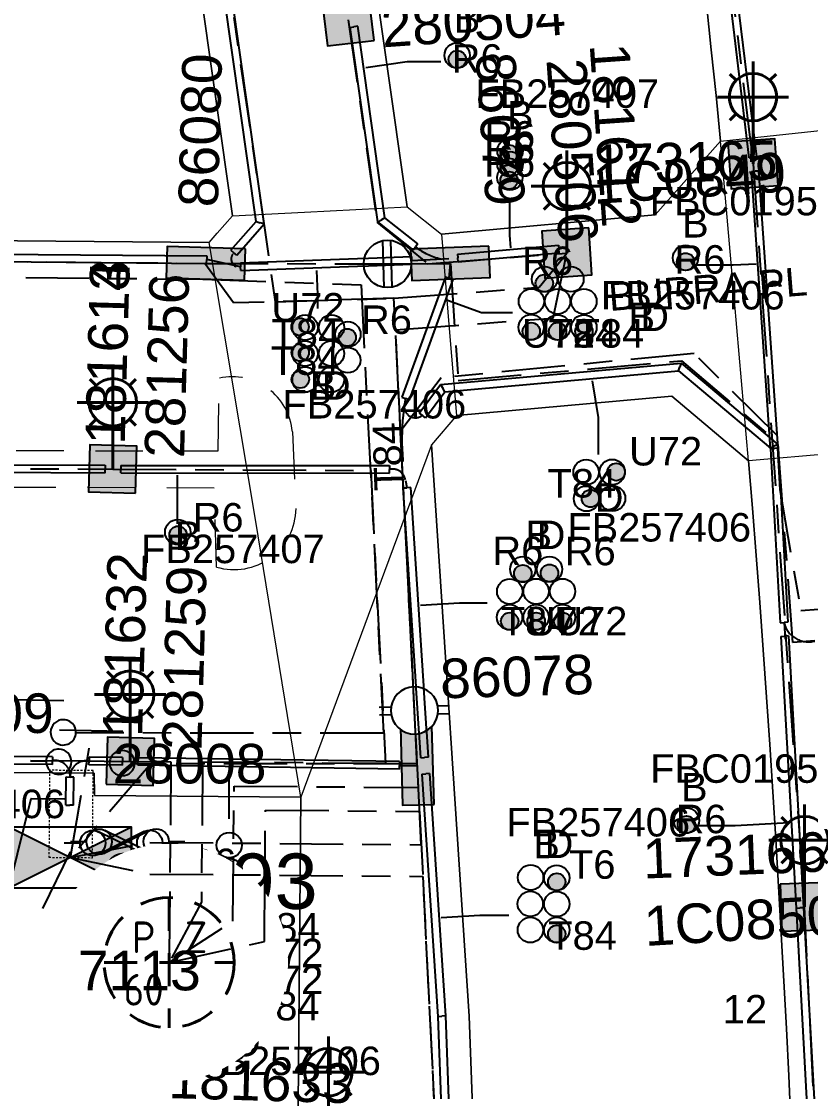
# Model space of a CAD drawing. Header units: metres. Extents: x 300268 to 302887, y 6172399 to 6173904.
# Drawn here: x 301473.7 to 301523.5, y 6173228.5 to 6173296.1 of the extents above; entities that cross this region are included whole.
import ezdxf
from ezdxf.enums import TextEntityAlignment as Align

# ---------------------------------------------------------------- set-up
doc = ezdxf.new("R2010")
doc.units = ezdxf.units.M
for name, pattern in [('Cable Exist UG', [8.2, 4, -1.2, 1.8, -1.2]), ('Dash', [5, 3, -2]), ('HIDDEN', [0.375, 0.25, -0.125]), ('HIDDEN2', [0.1875, 0.125, -0.0625])]:
    doc.linetypes.add(name, pattern=pattern)
doc.layers.get('0').update_dxf_attribs({"color": 6})
for name, color, linetype, lineweight in [('Cadastre Buildings_SP_EXT', 9, 'Continuous', 5), ('Cadastre Developer_SP_EXT', 9, 'Continuous', 5), ('Cadastre Land Parcels_SP_EXT', 9, 'Continuous', 5), ('Cadastre Other Property_SP_EXT', 9, 'HIDDEN', 5), ('Cadastre Roads_SP_EXT', 9, 'Continuous', 5)]:
    doc.layers.add(name, color=color, linetype=linetype, lineweight=lineweight)
for name, color, linetype in [('Duct_SP_EXT', 7, 'Continuous'), ('Equip_HV_EXT', 7, 'Continuous'), ('Equip_LV_EXT', 7, 'Continuous'), ('Equip_SL_EXT', 7, 'Continuous'), ('Equip_SP_SL_EXT', 7, 'Continuous'), ('Mains_HV_EXT', 7, 'Continuous'), ('Mains_LV_EXT', 7, 'Continuous'), ('Mains_SL_EXT', 7, 'Continuous'), ('Sub_SP_EXT', 7, 'Continuous'), ('SupportsUG_SP_LV_EXT', 7, 'Continuous'), ('SupportsUG_SP_LV_SL_EXT', 7, 'Continuous'), ('Trench_SP_EXT', 7, 'Continuous')]:
    doc.layers.add(name, color=color, linetype=linetype)
doc.styles.add('COLUMN_LABEL', font='arial.ttf')
doc.styles.add('iecARIAL', font='arial.ttf', dxfattribs={"height": 2})
doc.styles.add('IESYMBOL1', font='isocp.shx')
doc.styles.add('POLE_LABEL', font='arial.ttf')
doc.styles.add('SLCP_LABEL', font='arial.ttf', dxfattribs={"height": 3.5})
doc.styles.get("Standard").update_dxf_attribs({"font": 'arial.ttf'})
doc.styles.add('SWITCH_LABEL', font='arial.ttf', dxfattribs={"height": 2.5})

# ---------------------------------------------------------------- blocks, each defined once
blk = doc.blocks.new('SUB_PADMOUNT_EXT')
for points in [[(0, 0), (-3.84, 1.92), (-3.84, -1.92)], [(0, 0), (3.84, 1.92), (3.84, -1.92)]]:
    blk.add_hatch(color=256).paths.add_polyline_path(points)
for p, q in [((3.84, 1.92), (-3.84, -1.92)), ((-3.84, 1.92), (3.84, -1.92))]:
    blk.add_line(p, q)
blk.add_lwpolyline([(-3.84, -1.92), (3.84, -1.92), (3.84, 1.92), (-3.84, 1.92)], close=True)
for tag, height, flags, p in [('ASSET_NUM', 3.5, 8, (2, 2)), ('STREET_CODE', 0.2, 9, (1.5, 0)), ('OPERATING_VOLTAGE', 0.2, 9, (1.5, -0.6)), ('CONSTRUCTED_VOLTAGE', 0.2, 9, (1.5, -0.2)), ('NO_PHASES', 0.2, 9, (1.5, -0.4)), ('ORIENTATION', 0.2, 9, (1.5, -0.8)), ('OWNED_BY', 0.2, 9, (1.5, -1)), ('OPERATED_BY', 0.2, 9, (1.5, -1.2)), ('MAINTAINED_BY', 0.2, 9, (1.5, -1.4)), ('SECONDARY_VOLTAGE', 0.2, 9, (1.5, -1.6)), ('STATE', 0.2, 9, (1.5, -1.8)), ('PARENT', 0.2, 9, (1.5, -2)), ('SUBSTATION_TYPE', 0.2, 9, (1.5, -2.2)), ('USAGE', 0.2, 9, (1.5, -2.4)), ('LEGEND', 0.2, 9, (1.5, -2.6)), ('LOCATION', 0.2, 9, (1.5, -2.8)), ('STREETNAME', 0.2, 9, (1.5, -3)), ('SUBURB', 0.2, 9, (1.5, -3.2)), ('NOTES', 0.2, 9, (1.5, -3.4)), ('Z', 0.2, 1, (1.5, -3.6))]:
    blk.add_attdef(tag, text='', height=height, dxfattribs=dict(flags=flags)).set_placement(p, align=Align.MIDDLE_LEFT)
blk = doc.blocks.new('COLUMN_EXT')
blk.add_hatch(color=256).paths.add_polyline_path([(-1.485, 1.485), (-1.485, -1.485), (1.485, -1.485), (1.485, 1.485)])
blk.add_lwpolyline([(-1.485, -1.485), (1.485, -1.485), (1.485, 1.485), (-1.485, 1.485)], close=True)
for tag, height, style, flags, p in [('ASSET_NUM', 2.5, 'COLUMN_LABEL', 8, (2, 2)), ('STRUCTURE_PLANT_NUMBER', 0.2, 'POLE_LABEL', 9, (1.813, 0.031)), ('STREET_CODE', 0.2, 'COLUMN_LABEL', 9, (1.813, -0.2))]:
    blk.add_attdef(tag, text='', height=height, dxfattribs=dict(style=style, flags=flags)).set_placement(p, align=Align.MIDDLE_LEFT)
at = {"flags": 9}
for tag, p in [('OWNED_BY', (1.813, -0.6)), ('COLUMN_TYPE', (1.813, -0.4)), ('STATE', (1.813, -0.8)), ('USAGE', (1.813, -1)), ('LEGEND', (1.813, -1.2)), ('LOCATION', (1.813, -1.4)), ('STREETNAME', (1.813, -1.6)), ('SUBURB', (1.813, -1.8)), ('NOTES', (1.813, -2))]:
    blk.add_attdef(tag, text='', height=0.2, dxfattribs=at).set_placement(p, align=Align.MIDDLE_LEFT)
at = {"flags": 1}
blk.add_attdef('Z', (1.813, -2.351), '', height=0.2, dxfattribs=at)
blk = doc.blocks.new('PILLAR_EXT')
blk.add_hatch(color=256).paths.add_polyline_path([(-2.475, 0.99), (-2.475, -0.99), (2.475, -0.99), (2.475, 0.99)])
blk.add_lwpolyline([(-2.475, -0.99), (2.475, -0.99), (2.475, 0.99), (-2.475, 0.99)], close=True)
at = {"style": 'iecARIAL', "flags": 8}
blk.add_attdef('ASSET_NUM', (1.5, 3.5), '', height=2.5, dxfattribs=at)
for tag, p, flags in [('OWNED_BY', (0, -0.2), 9), ('STATE', (0, -0.4), 9), ('SUPPORT_TYPE', (0, -0.6), 9), ('USAGE', (0, -0.8), 9), ('LEGEND', (0, -1), 9), ('LOCATION', (0, -1.2), 9), ('NOTES', (0, -1.4), 9), ('STREETNAME', (0, -1.8), 9), ('SUBURB', (0, -2), 1), ('PARENT', (0, -1.6), 9)]:
    blk.add_attdef(tag, p, '', height=0.2, dxfattribs=dict(flags=flags))
blk = doc.blocks.new('DUCT_EXT')
blk.add_circle((0, 0.8), 0.8)
at = {"flags": 1}
blk.add_attdef('Z', (0, 0), '', height=0.2, dxfattribs=at)
at = {"flags": 9}
for tag, p in [('DUCT_CODE', (0, 0)), ('XSECT_TYPE', (0, -0.2)), ('STATE', (0, -0.6)), ('FB_REFERENCE', (0, -0.4)), ('NOTES', (0, -0.8))]:
    blk.add_attdef(tag, text='', height=0.2, dxfattribs=at).set_placement(p, align=Align.MIDDLE_LEFT)
blk = doc.blocks.new('SL_LANTERN_EXT')
at = {"lineweight": 40}
for p, q in [((0, 1.968), (0, 6.468)), ((-1.459, 5.676), (-1.061, 5.278)), ((1.458, 5.676), (1.06, 5.278)), ((-2.25, 4.218), (2.25, 4.218)), ((-1.459, 2.759), (-1.061, 3.157)), ((0, 0), (0, 2.721)), ((1.458, 2.759), (1.06, 3.157))]:
    blk.add_line(p, q, dxfattribs=at)
blk.add_circle((0, 4.218), 1.5, dxfattribs=at)
at = {"style": 'iecARIAL', "flags": 8}
blk.add_attdef('ASSET_NUM', (1.5, 1.5), '', height=2.5, dxfattribs=at)
for tag, p, height, flags in [('CONSTRUCTED_VOLTAGE', (0.981, -0.653), 0.2, 9), ('CONTROL_TYPE', (0.981, -0.853), 0.2, 9), ('LANTERN_PURPOSE', (0.981, -1.053), 0.2, 9), ('LANTERN_TYPE', (0.981, -1.253), 0.2, 9), ('NO_PHASES', (0.981, -1.453), 0.2, 9), ('LNUMBER', (2.181, -3.253), 2.5, 8), ('OPERATING_VOLTAGE', (0.981, -1.653), 0.2, 9), ('ORIENTATION', (0.981, -1.853), 0.2, 9), ('OWNED_BY', (0.981, -2.053), 0.2, 9), ('STATE', (0.981, -2.253), 0.2, 9), ('CEXIST', (0.981, -2.653), 0.2, 9), ('CNEW', (0.981, -2.853), 0.2, 9), ('USAGE', (0.981, -2.453), 0.2, 9), ('CNUMBER', (0.981, -3.053), 0.2, 9), ('CREMOVE', (0.981, -3.253), 0.2, 9), ('CREPLACE', (0.981, -3.453), 0.2, 9), ('LKINGHEIGHT', (0.981, -3.653), 0.2, 9), ('LBRACKET', (0.981, -3.853), 0.2, 9), ('LBRACKETVOCAB', (0.981, -4.053), 0.2, 9), ('LCATEGORY', (0.981, -4.253), 0.2, 9), ('LCHARGE1', (0.981, -4.453), 0.2, 9), ('LCHARGE1PERCENT', (0.981, -4.653), 0.2, 9), ('LCHARGE2', (0.981, -4.853), 0.2, 9), ('LCHARGE2PERCENT', (0.981, -5.053), 0.2, 9), ('LCHARGE3', (0.981, -5.253), 0.2, 9), ('LCHARGE3PERCENT', (0.981, -5.453), 0.2, 9), ('LEXIST', (0.981, -5.653), 0.2, 9), ('LLAMP', (0.981, -5.853), 0.2, 9), ('LLAMPVOCAB', (0.981, -6.053), 0.2, 9), ('LMAST', (0.981, -6.253), 0.2, 9), ('LMASTVOCAB', (0.981, -6.453), 0.2, 9), ('LNEW', (0.981, -6.653), 0.2, 9), ('LANTNUMBER', (0.981, -6.853), 0.2, 9), ('LOUTREACH', (0.981, -7.253), 0.2, 9), ('LOUTREACHVOCAB', (0.981, -7.453), 0.2, 9), ('LRATECODE', (0.981, -7.653), 0.2, 9), ('LREMOVE', (0.981, -7.853), 0.2, 9), ('LREPLACE', (0.981, -8.053), 0.2, 9), ('LTYPE', (0.981, -8.253), 0.2, 9), ('LTYPEVOCAB', (0.981, -8.453), 0.2, 9), ('LEGEND', (0.981, -8.653), 0.2, 9), ('LOCATION', (0.981, -8.853), 0.2, 9), ('STREETNAME', (0.981, -9.253), 0.2, 9), ('SUBURB', (0.981, -9.453), 0.2, 1), ('NOTES', (0.981, -9.053), 0.2, 9)]:
    blk.add_attdef(tag, p, '', height=height, dxfattribs=dict(flags=flags))
blk = doc.blocks.new('LV_UG_LINKS_CLOSED_EXT')
blk.add_wipeout([(-1.056, 1.057), (-1.18, 0.916), (-1.286, 0.761), (-1.371, 0.594), (-1.435, 0.417), (-1.476, 0.234), (-1.493, 0.047), (-1.487, -0.14), (-1.458, -0.326), (-1.406, -0.506), (-1.331, -0.678), (-1.236, -0.839), (-1.121, -0.988), (-0.988, -1.12), (-0.84, -1.235), (-0.679, -1.331), (-0.506, -1.406), (-0.326, -1.458), (-0.141, -1.487), (0.047, -1.493), (0.233, -1.476), (0.416, -1.435), (0.593, -1.371), (0.76, -1.286), (0.915, -1.181), (1.056, -1.057), (1.18, -0.916), (1.286, -0.761), (1.371, -0.594), (1.435, -0.417), (1.476, -0.234), (1.493, -0.047), (1.487, 0.14), (1.458, 0.326), (1.406, 0.506), (1.331, 0.678), (1.236, 0.839), (1.121, 0.988), (0.988, 1.12), (0.84, 1.235), (0.679, 1.331), (0.506, 1.406), (0.326, 1.458), (0.141, 1.487), (-0.047, 1.493), (-0.233, 1.476), (-0.416, 1.435), (-0.593, 1.371), (-0.76, 1.286), (-0.915, 1.181)])
for p, q in [((-0.25, -1.479), (-0.25, 1.479)), ((0.25, -1.479), (0.25, 1.479))]:
    blk.add_line(p, q)
blk.add_circle((0, 0), 1.5)
at = {"flags": 9}
for tag, p in [('ACTUAL_STATUS', (0, 0)), ('OPERATING_VOLTAGE', (0, -0.6)), ('CONSTRUCTED_VOLTAGE', (0, -0.2)), ('NO_PHASES', (0, -0.4)), ('ORIENTATION', (0, -0.8)), ('STATE', (0, -1)), ('SWITCH_TYPE', (0, -1.2)), ('USAGE', (0, -1.4)), ('NOTES', (0, -1.6))]:
    blk.add_attdef(tag, text='', height=0.2, dxfattribs=at).set_placement(p, align=Align.MIDDLE_LEFT)
at = {"flags": 1}
blk.add_attdef('Z', (0, 0), '', height=0.2, dxfattribs=at)
blk = doc.blocks.new('LV_UG_LINKS_OPEN_EXT')
for p, q in [((-0.249, 1.473), (-0.249, 2.22)), ((0.249, 1.473), (0.249, 2.22)), ((-0.249, -1.473), (-0.249, -2.22)), ((0.249, -1.473), (0.249, -2.22))]:
    blk.add_line(p, q)
at = {"flags": 9}
for tag, p in [('ACTUAL_STATUS', (0, 0)), ('OPERATING_VOLTAGE', (0, -0.6)), ('CONSTRUCTED_VOLTAGE', (0, -0.2)), ('NO_PHASES', (0, -0.4)), ('ORIENTATION', (0, -0.8)), ('STATE', (0, -1)), ('SWITCH_TYPE', (0, -1.2)), ('USAGE', (0, -1.4)), ('NOTES', (0, -1.6))]:
    blk.add_attdef(tag, text='', height=0.2, dxfattribs=at).set_placement(p, align=Align.MIDDLE_LEFT)
at = {"flags": 1}
blk.add_attdef('Z', (0, 0), '', height=0.2, dxfattribs=at)
blk.add_wipeout([(-0.249, 1.473), (-0.432, 1.43), (-0.608, 1.365), (-0.774, 1.278), (-0.928, 1.171), (-1.067, 1.045), (-1.19, 0.903), (-1.294, 0.747), (-1.377, 0.579), (-1.439, 0.402), (-1.478, 0.218), (-1.494, 0.031), (-1.486, -0.156), (-1.455, -0.341), (-1.4, -0.521), (-1.324, -0.692), (-1.227, -0.853), (-1.11, -1), (-0.976, -1.131), (-0.827, -1.244), (-0.664, -1.338), (-0.491, -1.411), (-0.311, -1.461), (-0.125, -1.489), (0.062, -1.493), (0.249, -1.473), (0.432, -1.43), (0.608, -1.365), (0.774, -1.278), (0.928, -1.171), (1.067, -1.045), (1.19, -0.903), (1.294, -0.747), (1.377, -0.579), (1.439, -0.402), (1.478, -0.218), (1.494, -0.031), (1.486, 0.156), (1.455, 0.341), (1.4, 0.521), (1.324, 0.692), (1.227, 0.853), (1.11, 1), (0.976, 1.131), (0.827, 1.244), (0.664, 1.338), (0.491, 1.411), (0.311, 1.461), (0.125, 1.489), (-0.062, 1.493)])
blk.add_lwpolyline([(0, -1.494, 1), (0, 1.494, 1)], format="xyb", close=True)
blk = doc.blocks.new('LV_UG_DFUSE_CLOSED_EXT')
for points in [[(5.04, 0.726), (2.156, -0.717)], [(5.049, -0.707), (2.156, 0.717)], [(1, 0), (0, 0)], [(6.2, 0.013), (7.2, 0.013)]]:
    blk.add_lwpolyline(points)
for centre in [(1.8, 0), (5.4, 0.011)]:
    blk.add_circle(centre, 0.8)
at = {"flags": 9}
for tag, p in [('ACTUAL_STATUS', (0, 0)), ('OPERATING_VOLTAGE', (0, -0.6)), ('CONSTRUCTED_VOLTAGE', (0, -0.2)), ('NO_PHASES', (0, -0.4)), ('ORIENTATION', (0, -0.8)), ('STATE', (0, -1)), ('SWITCH_TYPE', (0, -1.2)), ('USAGE', (0, -1.4)), ('NOTES', (0, -1.6))]:
    blk.add_attdef(tag, text='', height=0.2, dxfattribs=at).set_placement(p, align=Align.MIDDLE_LEFT)
at = {"flags": 1}
blk.add_attdef('Z', (0, 0), '', height=0.2, dxfattribs=at)
blk = doc.blocks.new('SWG_HOLEC_SU_EXT')
blk.add_line((1.8, -2), (5.8, -2))
for points in [[(1.8, -0.8, 1), (1.8, 0.8, 1)], [(5.8, -0.8, 1), (5.8, 0.8, 1)]]:
    blk.add_lwpolyline(points, format="xyb", close=True)
for points in [[(1, 0), (0, 0)], [(6.6, 0), (7.6, 0)]]:
    blk.add_lwpolyline(points)
at = {"style": 'SWITCH_LABEL', "flags": 8}
blk.add_attdef('ASSET_NUM', text='', height=2.5, rotation=179.95437, dxfattribs=at).set_placement((-2.4, 0), align=Align.MIDDLE_LEFT)
at = {"flags": 1}
blk.add_attdef('Z', (0, 0), '', height=0.2, dxfattribs=at)
at = {"flags": 9}
for tag, p in [('ACTUAL_STATUS', (0, -0.4)), ('CONSTRUCTED_VOLTAGE', (0, -0.6)), ('OPERATING_VOLTAGE', (0, -1)), ('ORIENTATION', (0, -1.2)), ('OWNED_BY', (0, -1.4)), ('NO_PHASES', (0, -0.8)), ('STATE', (0, -1.8)), ('SWITCH_TYPE', (0, -2)), ('PARENT', (0, -1.6)), ('STREETNAME', (0, -2.6)), ('SUBURB', (0, -2.8)), ('USAGE', (0, -2.2)), ('LOCATION', (0, -2.4)), ('NOTES', (0, -3))]:
    blk.add_attdef(tag, text='', height=0.2, dxfattribs=at).set_placement(p, align=Align.MIDDLE_LEFT)
at = {"style": 'SWITCH_LABEL', "flags": 9}
blk.add_attdef('STREET_CODE', text='', height=0.2, dxfattribs=at).set_placement((0, -0.2), align=Align.MIDDLE_LEFT)
blk = doc.blocks.new('CABLE_LARGE_EXT')
h = blk.add_hatch(color=256)
edge = h.paths.add_edge_path()
edge.add_arc((0, 0.55), 0.55, 0, 360)
blk.add_circle((0, 0.55), 0.55)
at = {"flags": 1}
blk.add_attdef('Z', (0, 0), '', height=0.2, dxfattribs=at)
at = {"flags": 9}
for tag, p in [('COND_CODE', (0, 0)), ('XSECT_SIZE', (0, -0.6)), ('STATE', (0, -0.4)), ('FB_REFERENCE', (0, -0.2)), ('NOTES', (0, -0.8))]:
    blk.add_attdef(tag, text='', height=0.2, dxfattribs=at).set_placement(p, align=Align.MIDDLE_LEFT)
blk = doc.blocks.new('SLCP_ZELL_EXT')
blk.add_wipeout([(-0.236, 7.5), (-0.706, 7.47), (-1.174, 7.411), (-1.637, 7.323), (-2.093, 7.206), (-2.542, 7.06), (-2.98, 6.887), (-3.407, 6.686), (-3.82, 6.459), (-4.218, 6.206), (-4.599, 5.929), (-4.962, 5.629), (-5.306, 5.306), (-5.629, 4.962), (-5.929, 4.599), (-6.206, 4.218), (-6.459, 3.82), (-6.686, 3.407), (-6.887, 2.98), (-7.06, 2.542), (-7.206, 2.093), (-7.323, 1.637), (-7.411, 1.174), (-7.47, 0.706), (-7.5, 0.236), (-7.5, -0.236), (-7.47, -0.706), (-7.411, -1.174), (-7.323, -1.637), (-7.206, -2.093), (-7.06, -2.542), (-6.887, -2.98), (-6.686, -3.407), (-6.459, -3.82), (-6.206, -4.218), (-5.929, -4.599), (-5.629, -4.962), (-5.306, -5.306), (-4.962, -5.629), (-4.599, -5.929), (-4.218, -6.206), (-3.82, -6.459), (-3.407, -6.686), (-2.98, -6.887), (-2.542, -7.06), (-2.093, -7.206), (-1.637, -7.323), (-1.174, -7.411), (-0.706, -7.47), (-0.236, -7.5), (0.236, -7.5), (0.706, -7.47), (1.174, -7.411), (1.637, -7.323), (2.093, -7.206), (2.542, -7.06), (2.98, -6.887), (3.407, -6.686), (3.82, -6.459), (4.218, -6.206), (4.599, -5.929), (4.962, -5.629), (5.306, -5.306), (5.629, -4.962), (5.929, -4.599), (6.206, -4.218), (6.459, -3.82), (6.686, -3.407), (6.887, -2.98), (7.06, -2.542), (7.206, -2.093), (7.323, -1.637), (7.411, -1.174), (7.47, -0.706), (7.5, -0.236), (7.5, 0.236), (7.47, 0.706), (7.411, 1.174), (7.323, 1.637), (7.206, 2.093), (7.06, 2.542), (6.887, 2.98), (6.686, 3.407), (6.459, 3.82), (6.206, 4.218), (5.929, 4.599), (5.629, 4.962), (5.306, 5.306), (4.962, 5.629), (4.599, 5.929), (4.218, 6.206), (3.82, 6.459), (3.407, 6.686), (2.98, 6.887), (2.542, 7.06), (2.093, 7.206), (1.637, 7.323), (1.174, 7.411), (0.706, 7.47), (0.236, 7.5)])
at = {"linetype": 'Dash', "lineweight": 40, "ltscale": 0.7}
for p, q in [((0, 4.109), (0, -4.109)), ((-4.109, 0), (4.109, 0))]:
    blk.add_line(p, q, dxfattribs=at)
blk.add_circle((0, 0), 4.109, dxfattribs=at)
at = {"lineweight": 40, "style": 'IESYMBOL1'}
for s, p in [('P', (-1.604, 0)), ('Z', (1.702, 0)), ('60', (-1.612, -3.312))]:
    blk.add_text(s, height=2, dxfattribs=at).set_placement(p, align=Align.BOTTOM_CENTER)
at = {"style": 'SLCP_LABEL'}
for tag, height, flags, p in [('ASSET_NUM', 2.5, 8, (2, 2)), ('STREET_CODE', 0.2, 9, (0, -0.2))]:
    blk.add_attdef(tag, text='', height=height, dxfattribs=dict(at, flags=flags)).set_placement(p, align=Align.MIDDLE_LEFT)
at = {"flags": 1}
blk.add_attdef('Z', (0, 0), '', height=0.2, dxfattribs=at)
at = {"flags": 9}
for tag, p in [('CONSTRUCTED_VOLTAGE', (0, -0.4)), ('CONTROL_TYPE', (0, -0.6)), ('OPERATING_VOLTAGE', (0, -1)), ('ORIENTATION', (0, -1.2)), ('OWNED_BY', (0, -1.4)), ('NO_PHASES', (0, -0.8)), ('STATE', (0, -2)), ('USAGE', (0, -1.6)), ('LOCATION', (0, -1.8)), ('NOTES', (0, -2.2))]:
    blk.add_attdef(tag, text='', height=0.2, dxfattribs=at).set_placement(p, align=Align.MIDDLE_LEFT)

msp = doc.modelspace()

# ---------------------------------------------------------------- linework, layer by layer
at = {"layer": 'Cadastre Buildings_SP_EXT', "linetype": 'Continuous'}
msp.add_lwpolyline([(301489.899, 6173341.415), (301498.021, 6173284.366), (301500.174, 6173282.647), (301513.68, 6173283.852), (301513.68, 6173283.852), (301517.809, 6173288.509), (301517.519, 6173291.402), (301517.221, 6173294.294), (301516.916, 6173297.185)], dxfattribs=at)
at = {"layer": 'Cadastre Developer_SP_EXT', "linetype": 'Dash'}
for points in [[(301408.345, 6173273.876), (301408.328, 6173269.134), (301486.079, 6173268.941), (301486.159, 6173273.545)], [(301490.766, 6173270.149), (301491.001, 6173265.307)], [(301485.972, 6173261.609), (301485.836, 6173266.601), (301408.289, 6173266.858), (301408.12, 6173261.826)]]:
    msp.add_lwpolyline(points, dxfattribs=at)
for points in [[(301486.159, 6173273.545, -0.452297), (301490.766, 6173270.149)], [(301491.001, 6173265.307, -0.497345), (301485.972, 6173261.609)]]:
    msp.add_lwpolyline(points, format="xyb", dxfattribs=at)
at = {"layer": 'Cadastre Land Parcels_SP_EXT', "linetype": 'Continuous'}
for points in [[(301486.025, 6173282.701), (301486.989, 6173283.797), (301481.661, 6173321.229), (301475.675, 6173325.738), (301408.356, 6173316.16), (301406.64, 6173314.2), (301406.385, 6173284.507), (301407.496, 6173283.377), (301408.075, 6173282.787), (301485.512, 6173282.117), (301486.025, 6173282.701)], [(301409.947, 6173247.785), (301409.587, 6173206.848), (301409.486, 6173195.285), (301415.48, 6173195.225), (301415.505, 6173197.184), (301428.005, 6173197.065), (301427.989, 6173195.115), (301433.333, 6173195.075), (301433.349, 6173196.424), (301433.894, 6173196.42), (301443.839, 6173196.335), (301443.879, 6173196.335), (301490.864, 6173195.924), (301490.864, 6173196.006), (301491.309, 6173247.074), (301478.264, 6173247.184), (301478.247, 6173248.584), (301473.053, 6173248.634), (301473.036, 6173247.234), (301409.947, 6173247.785)]]:
    msp.add_lwpolyline(points, close=True, dxfattribs=at)
msp.add_lwpolyline([(301522.249, 6173226.461), (301522.107, 6173229.454), (301521.959, 6173232.446), (301521.802, 6173235.439), (301521.638, 6173238.431), (301521.467, 6173241.422), (301521.287, 6173244.412), (301521.1, 6173247.402), (301520.906, 6173250.392), (301520.703, 6173253.382), (301520.494, 6173256.371), (301520.276, 6173259.359), (301520.05, 6173262.346), (301519.817, 6173265.333), (301519.576, 6173268.32), (301514.719, 6173272.399), (301501.138, 6173271.19), (301499.555, 6173269.339), (301501.93, 6173233.228), (301503.207, 6173198.274)], dxfattribs=at)
at = {"layer": 'Cadastre Other Property_SP_EXT', "linetype": 'HIDDEN2'}
msp.add_lwpolyline([(301475.394, 6173243.27), (301478.144, 6173243.246), (301478.192, 6173248.746), (301475.442, 6173248.77), (301475.394, 6173243.27)], close=True, dxfattribs=at)
at = {"layer": 'Cadastre Roads_SP_EXT', "linetype": 'Continuous'}
for points in [[(301489.899, 6173341.415), (301404.409, 6173329.299), (301406.415, 6173322.622), (301408.356, 6173316.16), (301475.675, 6173325.738), (301481.661, 6173321.229), (301486.989, 6173283.797), (301491.529, 6173284.031), (301498.021, 6173284.366), (301489.899, 6173341.415)], [(301518.692, 6173278.425), (301517.809, 6173288.509), (301513.68, 6173283.852), (301500.174, 6173282.647), (301500.655, 6173276.925), (301501.138, 6173271.19), (301514.719, 6173272.399), (301519.576, 6173268.32), (301518.692, 6173278.425)], [(301488.443, 6173264.62), (301485.512, 6173282.117), (301408.075, 6173282.787), (301409.012, 6173265.29), (301409.947, 6173247.785), (301473.036, 6173247.235), (301473.053, 6173248.634), (301478.247, 6173248.584), (301478.264, 6173247.184), (301491.309, 6173247.074), (301488.443, 6173264.62)], [(301504.89, 6173196.645), (301504.806, 6173196.726), (301503.207, 6173198.274), (301501.93, 6173233.228), (301499.555, 6173269.339), (301499.526, 6173269.261), (301495.559, 6173258.549), (301491.309, 6173247.074), (301490.864, 6173196.006), (301490.864, 6173195.924), (301443.879, 6173196.335), (301443.83, 6173191.297), (301443.83, 6173191.216), (301523.338, 6173190.525), (301523.29, 6173193.521), (301523.235, 6173196.517), (301504.89, 6173196.645)]]:
    msp.add_lwpolyline(points, close=True, dxfattribs=at)
for points in [[(301516.916, 6173297.185), (301517.221, 6173294.294), (301517.519, 6173291.402), (301517.809, 6173288.509), (301544.54, 6173291.372), (301544.54, 6173291.372), (301544.242, 6173294.36), (301543.936, 6173297.347)], [(301546.399, 6173270.64), (301519.576, 6173268.32), (301519.817, 6173265.333), (301520.05, 6173262.346), (301520.276, 6173259.359), (301520.494, 6173256.371), (301520.703, 6173253.382), (301520.906, 6173250.392), (301521.1, 6173247.402), (301521.287, 6173244.412), (301521.467, 6173241.422), (301521.638, 6173238.431), (301521.802, 6173235.439), (301521.959, 6173232.446), (301522.107, 6173229.454), (301522.249, 6173226.461)]]:
    msp.add_lwpolyline(points, dxfattribs=at)
at = {"layer": 'Duct_SP_EXT'}
for p, q in [((301519.621, 6173287.467), (301514.165, 6173332.4)), ((301520.097, 6173287.525), (301514.641, 6173332.457)), ((301488.483, 6173283.436), (301483.687, 6173317.172)), ((301488.989, 6173283.285), (301484.163, 6173317.24)), ((301494.417, 6173295.707), (301494.654, 6173295.741)), ((301496.163, 6173283.422), (301494.417, 6173295.707)), ((301494.892, 6173295.775), (301494.654, 6173295.741)), ((301496.611, 6173283.679), (301494.892, 6173295.775)), ((301519.621, 6173287.467), (301519.859, 6173287.496)), ((301520.097, 6173287.525), (301519.859, 6173287.496)), ((301519.751, 6173286.598), (301519.99, 6173286.615)), ((301520.963, 6173269.082), (301519.751, 6173286.598)), ((301520.23, 6173286.631), (301519.99, 6173286.615)), ((301521.442, 6173269.115), (301520.23, 6173286.631)), ((301496.163, 6173283.422), (301496.387, 6173283.55)), ((301496.611, 6173283.679), (301496.387, 6173283.55)), ((301486.891, 6173281.619), (301488.483, 6173283.436)), ((301487.252, 6173281.303), (301488.989, 6173283.285)), ((301488.483, 6173283.436), (301488.736, 6173283.361)), ((301488.989, 6173283.285), (301488.736, 6173283.361)), ((301408.268, 6173281.921), (301485.36, 6173281.274)), ((301486.891, 6173281.619), (301487.072, 6173281.461)), ((301487.252, 6173281.303), (301487.072, 6173281.461)), ((301501.197, 6173281.378), (301507.579, 6173281.945)), ((301501.24, 6173280.9), (301507.622, 6173281.467)), ((301507.579, 6173281.945), (301507.6, 6173281.706)), ((301507.622, 6173281.467), (301507.6, 6173281.706)), ((301408.264, 6173281.441), (301485.356, 6173280.794)), ((301485.356, 6173280.794), (301485.358, 6173281.034)), ((301485.36, 6173281.274), (301485.358, 6173281.034)), ((301487.486, 6173280.821), (301487.495, 6173280.581)), ((301501.197, 6173281.378), (301501.218, 6173281.139)), ((301501.24, 6173280.9), (301501.218, 6173281.139)), ((301487.504, 6173280.341), (301487.495, 6173280.581)), ((301500.445, 6173279.941), (301500.67, 6173279.859)), ((301500.896, 6173279.777), (301500.67, 6173279.859)), ((301500.13, 6173273.145), (301515.313, 6173274.497)), ((301515.157, 6173274.001), (301515.235, 6173274.249)), ((301515.313, 6173274.497), (301515.235, 6173274.249)), ((301515.313, 6173274.497), (301521.429, 6173269.353)), ((301500.387, 6173272.686), (301515.157, 6173274.001)), ((301515.157, 6173274.001), (301520.961, 6173269.119)), ((301498.783, 6173271.326), (301500.13, 6173273.145)), ((301499.169, 6173271.041), (301500.387, 6173272.686)), ((301500.13, 6173273.145), (301500.259, 6173272.916)), ((301500.387, 6173272.686), (301500.259, 6173272.916)), ((301497.685, 6173272.338), (301497.911, 6173272.256)), ((301498.136, 6173272.174), (301497.911, 6173272.256)), ((301498.783, 6173271.326), (301498.976, 6173271.183)), ((301499.169, 6173271.041), (301498.976, 6173271.183)), ((301521.429, 6173269.353), (301521.195, 6173269.236)), ((301521.429, 6173269.353), (301521.442, 6173269.112)), ((301520.961, 6173269.119), (301521.195, 6173269.236)), ((301520.961, 6173269.119), (301520.963, 6173269.085)), ((301520.963, 6173269.085), (301521.202, 6173269.098)), ((301520.963, 6173269.085), (301521.202, 6173269.098)), ((301520.963, 6173269.082), (301521.202, 6173269.098)), ((301520.963, 6173269.085), (301521.572, 6173258.093)), ((301521.442, 6173269.115), (301521.202, 6173269.098)), ((301521.442, 6173269.112), (301521.202, 6173269.098)), ((301521.442, 6173269.112), (301521.202, 6173269.098)), ((301521.442, 6173269.112), (301522.051, 6173258.12)), ((301444.902, 6173268.225), (301478.953, 6173268.037)), ((301478.953, 6173268.037), (301478.952, 6173267.797)), ((301479.947, 6173268.034), (301479.946, 6173267.794)), ((301479.947, 6173268.034), (301496.897, 6173268.018)), ((301496.897, 6173268.018), (301496.897, 6173267.778)), ((301444.899, 6173267.745), (301478.951, 6173267.557)), ((301478.951, 6173267.557), (301478.952, 6173267.797)), ((301479.946, 6173267.554), (301479.946, 6173267.794)), ((301479.946, 6173267.554), (301496.897, 6173267.538)), ((301496.897, 6173267.538), (301496.897, 6173267.778)), ((301497.759, 6173266.605), (301497.999, 6173266.62)), ((301498.238, 6173266.636), (301497.999, 6173266.62)), ((301521.572, 6173258.093), (301521.812, 6173258.107)), ((301522.051, 6173258.12), (301521.812, 6173258.107)), ((301521.62, 6173257.23), (301521.859, 6173257.244)), ((301521.62, 6173257.23), (301522.572, 6173240.059)), ((301522.099, 6173257.257), (301521.859, 6173257.244)), ((301522.099, 6173257.257), (301523.051, 6173240.085)), ((301475.622, 6173249.614), (301444.944, 6173249.88)), ((301475.618, 6173249.134), (301444.94, 6173249.4)), ((301475.618, 6173249.134), (301475.62, 6173249.374)), ((301475.622, 6173249.614), (301475.62, 6173249.374)), ((301477.925, 6173249.114), (301477.927, 6173249.354)), ((301480.033, 6173249.095), (301477.925, 6173249.114)), ((301477.929, 6173249.594), (301477.927, 6173249.354)), ((301480.037, 6173249.575), (301477.929, 6173249.594)), ((301480.033, 6173249.095), (301480.035, 6173249.335)), ((301480.037, 6173249.575), (301480.035, 6173249.335)), ((301481.013, 6173249.084), (301481.017, 6173249.324)), ((301497.527, 6173248.833), (301481.013, 6173249.084)), ((301481.021, 6173249.564), (301481.017, 6173249.324)), ((301497.535, 6173249.313), (301481.021, 6173249.564)), ((301497.527, 6173248.833), (301497.531, 6173249.073)), ((301497.535, 6173249.313), (301497.531, 6173249.073)), ((301498.881, 6173249.559), (301499.12, 6173249.575)), ((301499.36, 6173249.591), (301499.12, 6173249.575)), ((301476.468, 6173246.56), (301476.49, 6173248.344)), ((301476.49, 6173248.344), (301476.73, 6173248.341)), ((301476.97, 6173248.338), (301476.73, 6173248.341)), ((301476.948, 6173246.554), (301476.97, 6173248.338)), ((301498.948, 6173248.532), (301499.188, 6173248.548)), ((301498.948, 6173248.532), (301499.955, 6173233.222)), ((301499.427, 6173248.563), (301499.188, 6173248.548)), ((301499.427, 6173248.563), (301500.435, 6173233.246)), ((301476.468, 6173246.56), (301476.708, 6173246.557)), ((301476.948, 6173246.554), (301476.708, 6173246.557)), ((301522.572, 6173240.059), (301522.811, 6173240.072)), ((301522.572, 6173240.059), (301522.811, 6173240.072)), ((301522.572, 6173240.059), (301524.378, 6173207.469)), ((301523.051, 6173240.085), (301522.811, 6173240.072)), ((301523.051, 6173240.085), (301522.811, 6173240.072)), ((301523.051, 6173240.085), (301524.858, 6173207.489)), ((301499.955, 6173233.222), (301500.195, 6173233.234)), ((301499.955, 6173233.222), (301500.205, 6173226.403)), ((301500.435, 6173233.246), (301500.195, 6173233.234)), ((301500.435, 6173233.246), (301500.684, 6173226.421))]:
    msp.add_line(p, q, dxfattribs=at)
for points in [[(301500.145, 6173293.528), (301498.01, 6173293.528), (301495.411, 6173293.158)], [(301504.472, 6173284.823), (301504.472, 6173282.581), (301504.544, 6173281.767)], [(301492.369, 6173277.944), (301492.369, 6173278.822), (301492.313, 6173280.342)], [(301516.28, 6173280.704), (301518.596, 6173280.704), (301520.063, 6173280.769)], [(301504.669, 6173277.672), (301502.718, 6173277.672), (301500.571, 6173278.451)], [(301510.103, 6173268.713), (301510.103, 6173271.05), (301509.722, 6173273.374)], [(301483.51, 6173264.334), (301483.51, 6173266.053), (301483.511, 6173267.413)], [(301503.076, 6173259.333), (301501.321, 6173259.333), (301498.849, 6173259.171)], [(301486.785, 6173245.701), (301486.785, 6173247.654), (301486.804, 6173248.883)], [(301470.949, 6173241.775), (301472.989, 6173241.775), (301474.282, 6173246.986), (301476.382, 6173246.965)], [(301516.181, 6173245.276), (301518.723, 6173245.276), (301522.134, 6173245.462)], [(301504.443, 6173239.604), (301502.6, 6173239.604), (301500.153, 6173239.443)]]:
    msp.add_lwpolyline(points, dxfattribs=at)
at = {"layer": 'Mains_LV_EXT', "linetype": 'Cable Exist UG'}
for points in [[(301412.671, 6173281.428), (301485.309, 6173280.796)], [(301500.745, 6173280.796), (301501.235, 6173273.398), (301515.346, 6173274.646), (301521.387, 6173269.494), (301521.544, 6173266.5), (301522.872, 6173258.87), (301543.825, 6173260.382), (301544.917, 6173267.667), (301544.13, 6173276.139), (301552.464, 6173276.855)]]:
    msp.add_lwpolyline(points, dxfattribs=at)
at = {"layer": 'Mains_SL_EXT', "linetype": 'Cable Exist UG'}
for points in [[(301514.325, 6173332.916), (301519.854, 6173287.083)], [(301519.854, 6173287.083), (301523.108, 6173240.135)], [(301444.425, 6173267.988), (301479.43, 6173267.794)], [(301444.445, 6173249.644), (301480.528, 6173249.331)], [(301525.195, 6173196.048), (301523.108, 6173240.135)]]:
    msp.add_lwpolyline(points, dxfattribs=at)
at = {"layer": 'Trench_SP_EXT', "linetype": 'Cable Exist UG'}
for points in [[(301498.536, 6173281.847, 0.113514), (301500.141, 6173281.081)], [(301487.227, 6173280.585, -0.479438), (301487.006, 6173281.386)], [(301497.999, 6173266.62, -0.095697), (301497.911, 6173272.256)], [(301497.859, 6173271.945, 0.71917), (301498.953, 6173271.181)], [(301496.897, 6173267.778, -0.431785), (301497.904, 6173267.116)], [(301523.752, 6173256.936, -0.426979), (301521.812, 6173258.107)], [(301476.73, 6173248.341, 0.494445), (301475.62, 6173249.374)], [(301476.73, 6173248.341, -0.46311), (301477.927, 6173249.354)]]:
    msp.add_lwpolyline(points, format="xyb", dxfattribs=at)
for points in [[(301487.495, 6173280.581), (301485.358, 6173281.034)], [(301498.291, 6173280.982), (301500.644, 6173281.108)], [(301500.67, 6173279.859), (301500.745, 6173280.796)], [(301521.812, 6173258.107), (301521.878, 6173257.055)], [(301477.927, 6173249.354), (301475.62, 6173249.374)], [(301497.531, 6173249.073), (301498.652, 6173249.056)], [(301476.731, 6173243.625), (301474.967, 6173239.994)]]:
    msp.add_lwpolyline(points, dxfattribs=at)

# ---------------------------------------------------------------- block references
at = {"layer": 'Duct_SP_EXT'}
for name, p in [('DUCT_EXT', (301501.172, 6173293.138)), ('CABLE_LARGE_EXT', (301501.178, 6173293.136)), ('DUCT_EXT', (301504.51, 6173287.107)), ('CABLE_LARGE_EXT', (301504.45, 6173287.181)), ('DUCT_EXT', (301504.51, 6173286.262)), ('DUCT_EXT', (301504.502, 6173285.415)), ('CABLE_LARGE_EXT', (301504.45, 6173286.336)), ('CABLE_LARGE_EXT', (301504.45, 6173285.49)), ('DUCT_EXT', (301515.595, 6173280.345)), ('CABLE_LARGE_EXT', (301515.595, 6173280.345)), ('DUCT_EXT', (301506.694, 6173278.995)), ('DUCT_EXT', (301508.357, 6173278.995)), ('CABLE_LARGE_EXT', (301506.679, 6173278.992)), ('DUCT_EXT', (301505.86, 6173277.596)), ('DUCT_EXT', (301507.515, 6173277.592)), ('DUCT_EXT', (301509.179, 6173277.592)), ('DUCT_EXT', (301491.566, 6173275.941)), ('DUCT_EXT', (301493.236, 6173275.945)), ('DUCT_EXT', (301505.851, 6173275.958)), ('DUCT_EXT', (301507.515, 6173275.948)), ('DUCT_EXT', (301509.179, 6173275.948)), ('CABLE_LARGE_EXT', (301491.255, 6173276.237)), ('DUCT_EXT', (301494.279, 6173275.512)), ('CABLE_LARGE_EXT', (301505.852, 6173275.953)), ('CABLE_LARGE_EXT', (301507.514, 6173275.953)), ('CABLE_LARGE_EXT', (301509.176, 6173275.953)), ('CABLE_LARGE_EXT', (301494.235, 6173275.566)), ('CABLE_LARGE_EXT', (301491.264, 6173274.61)), ('DUCT_EXT', (301491.566, 6173274.295)), ('DUCT_EXT', (301493.234, 6173274.295)), ('DUCT_EXT', (301494.268, 6173273.881)), ('DUCT_EXT', (301491.566, 6173272.649)), ('DUCT_EXT', (301493.234, 6173272.649)), ('CABLE_LARGE_EXT', (301491.269, 6173272.913)), ('DUCT_EXT', (301483.53, 6173263.014)), ('CABLE_LARGE_EXT', (301483.55, 6173263.094)), ('DUCT_EXT', (301505.318, 6173260.666)), ('DUCT_EXT', (301507.004, 6173260.666)), ('CABLE_LARGE_EXT', (301505.319, 6173260.649)), ('CABLE_LARGE_EXT', (301507.005, 6173260.675)), ('DUCT_EXT', (301504.491, 6173259.265)), ('DUCT_EXT', (301506.156, 6173259.273)), ('DUCT_EXT', (301507.826, 6173259.273)), ('DUCT_EXT', (301504.487, 6173257.634)), ('DUCT_EXT', (301506.156, 6173257.634)), ('DUCT_EXT', (301507.826, 6173257.634)), ('CABLE_LARGE_EXT', (301504.49, 6173257.637)), ('CABLE_LARGE_EXT', (301506.16, 6173257.637)), ('CABLE_LARGE_EXT', (301507.83, 6173257.637)), ('DUCT_EXT', (301515.651, 6173244.79)), ('CABLE_LARGE_EXT', (301515.651, 6173244.79)), ('DUCT_EXT', (301486.78, 6173243.236)), ('DUCT_EXT', (301486.785, 6173241.6)), ('DUCT_EXT', (301485.76, 6173241.167)), ('CABLE_LARGE_EXT', (301485.819, 6173241.24)), ('DUCT_EXT', (301505.814, 6173241.195)), ('DUCT_EXT', (301507.458, 6173241.172)), ('CABLE_LARGE_EXT', (301507.462, 6173241.167)), ('DUCT_EXT', (301486.785, 6173239.962)), ('DUCT_EXT', (301505.792, 6173239.526)), ('DUCT_EXT', (301507.46, 6173239.52)), ('DUCT_EXT', (301486.785, 6173238.324)), ('DUCT_EXT', (301485.76, 6173237.893)), ('CABLE_LARGE_EXT', (301485.819, 6173237.964)), ('DUCT_EXT', (301505.796, 6173237.88)), ('DUCT_EXT', (301507.46, 6173237.88)), ('CABLE_LARGE_EXT', (301507.462, 6173237.875)), ('DUCT_EXT', (301486.785, 6173236.686)), ('CABLE_LARGE_EXT', (301487.079, 6173236.979)), ('DUCT_EXT', (301485.76, 6173234.619)), ('DUCT_EXT', (301486.785, 6173235.048)), ('CABLE_LARGE_EXT', (301487.098, 6173235.375)), ('CABLE_LARGE_EXT', (301485.819, 6173234.688)), ('DUCT_EXT', (301486.785, 6173233.41)), ('CABLE_LARGE_EXT', (301487.087, 6173233.695)), ('DUCT_EXT', (301486.785, 6173231.773)), ('CABLE_LARGE_EXT', (301487.098, 6173232.089))]:
    msp.add_blockref(name, p, dxfattribs=at)
at = {"layer": 'Duct_SP_EXT', "rotation": 90.92404535384833}
for name, p in [('DUCT_EXT', (301510.113, 6173267.61)), ('DUCT_EXT', (301511.761, 6173267.625)), ('CABLE_LARGE_EXT', (301511.761, 6173267.625)), ('DUCT_EXT', (301510.139, 6173265.942)), ('DUCT_EXT', (301511.788, 6173265.96)), ('CABLE_LARGE_EXT', (301510.139, 6173265.95))]:
    msp.add_blockref(name, p, dxfattribs=at)
at = {"layer": 'Equip_HV_EXT'}
ref = msp.add_blockref('SWG_HOLEC_SU_EXT', (301478.101, 6173251.126), dxfattribs=dict(at, rotation=178.7623813106499))
ref.add_attrib('ASSET_NUM', '28009', dxfattribs={"layer": '0', "height": 2.5, "style": 'SWITCH_LABEL'}).set_placement((301475.702, 6173252.376), align=Align.MIDDLE_RIGHT)
ref = msp.add_blockref('SWG_HOLEC_SU_EXT', (301481.821, 6173249.185), dxfattribs=dict(at, rotation=178.7763869456417))
ref.add_attrib('ASSET_NUM', '28008', dxfattribs={"layer": '0', "height": 2.5, "style": 'SWITCH_LABEL'}).set_placement((301479.422, 6173250.435), align=Align.TOP_LEFT)
at = {"layer": 'Equip_LV_EXT'}
for p in [(301476.362, 6173244.171), (301476.769, 6173244.257)]:
    msp.add_blockref('LV_UG_DFUSE_CLOSED_EXT', p, dxfattribs=at)
at = {"layer": 'Equip_SP_SL_EXT'}
ref = msp.add_blockref('SL_LANTERN_EXT', (301508.099, 6173281.449), dxfattribs=at)
ref.add_attrib('ASSET_NUM', '181612', dxfattribs={"layer": '0', "height": 2.5, "rotation": 273.98469, "style": 'iecARIAL'}).set_placement((301509.599, 6173282.949), align=Align.BOTTOM_RIGHT)
ref = msp.add_blockref('SL_LANTERN_EXT', (301519.854, 6173287.083), dxfattribs=at)
ref.add_attrib('ASSET_NUM', '173165', dxfattribs={"layer": '0', "height": 2.5, "rotation": 1.45824, "style": 'iecARIAL'}).set_placement((301521.354, 6173288.583), align=Align.TOP_RIGHT)
ref = msp.add_blockref('SL_LANTERN_EXT', (301479.43, 6173267.794), dxfattribs=at)
ref.add_attrib('ASSET_NUM', '181614', dxfattribs={"layer": '0', "height": 2.5, "rotation": 88.40227, "style": 'iecARIAL'}).set_placement((301480.93, 6173269.294), align=Align.BOTTOM_LEFT)
ref = msp.add_blockref('SL_LANTERN_EXT', (301479.43, 6173267.794), dxfattribs=at)
ref.add_attrib('ASSET_NUM', '181613', dxfattribs={"layer": '0', "height": 2.5, "rotation": 88.40227, "style": 'iecARIAL'}).set_placement((301480.93, 6173269.294), align=Align.BOTTOM_LEFT)
ref = msp.add_blockref('SL_LANTERN_EXT', (301480.528, 6173249.331), dxfattribs=at)
ref.add_attrib('ASSET_NUM', '181632', dxfattribs={"layer": '0', "height": 2.5, "rotation": 88.40227, "style": 'iecARIAL'}).set_placement((301482.028, 6173250.831), align=Align.BOTTOM_LEFT)
ref = msp.add_blockref('SL_LANTERN_EXT', (301523.108, 6173240.135), dxfattribs=at)
ref.add_attrib('ASSET_NUM', '173166', dxfattribs={"layer": '0', "height": 2.5, "rotation": 2.26416, "style": 'iecARIAL'}).set_placement((301524.608, 6173241.635), align=Align.BOTTOM_RIGHT)
ref = msp.add_blockref('SL_LANTERN_EXT', (301493.041, 6173225.477), dxfattribs=at)
ref.add_attrib('ASSET_NUM', '181633', dxfattribs={"layer": '0', "height": 2.5, "rotation": 358.36601, "style": 'iecARIAL'}).set_placement((301494.541, 6173226.977), align=Align.BOTTOM_RIGHT)
at = {"layer": 'Sub_SP_EXT'}
ref = msp.add_blockref('SUB_PADMOUNT_EXT', (301476.769, 6173243.257), dxfattribs=at)
ref.add_attrib('ASSET_NUM', '20893', dxfattribs={"layer": '0', "height": 3.5}).set_placement((301478.769, 6173243.507), align=Align.TOP_LEFT)
at = {"layer": 'SupportsUG_SP_LV_EXT'}
ref = msp.add_blockref('PILLAR_EXT', (301485.309, 6173280.796), dxfattribs=dict(at, rotation=178.2932926207156))
ref.add_attrib('ASSET_NUM', '86080', dxfattribs={"layer": '0', "height": 2.5, "rotation": 88.40197, "style": 'iecARIAL'}).set_placement((301486.809, 6173284.296), align=Align.BOTTOM_LEFT)
ref = msp.add_blockref('PILLAR_EXT', (301500.745, 6173280.796), dxfattribs=dict(at, rotation=182.2340781044378))
ref.add_attrib('ASSET_NUM', '86079', dxfattribs={"layer": '0', "height": 2.5, "rotation": 273.91236, "style": 'iecARIAL'}).set_placement((301502.245, 6173284.296), align=Align.BOTTOM_RIGHT)
ref = msp.add_blockref('PILLAR_EXT', (301498.652, 6173249.056), dxfattribs=dict(at, rotation=91.60801584164196))
ref.add_attrib('ASSET_NUM', '86078', dxfattribs={"layer": '0', "height": 2.5, "rotation": 1.71707, "style": 'iecARIAL'}).set_placement((301500.152, 6173252.556), align=Align.BOTTOM_LEFT)
at = {"layer": 'SupportsUG_SP_LV_SL_EXT'}
ref = msp.add_blockref('COLUMN_EXT', (301494.288, 6173296.183), dxfattribs=dict(at, rotation=96.85112534117935))
ref.add_attrib('ASSET_NUM', '280504', dxfattribs={"layer": '0', "height": 2.5, "rotation": 4.02094, "style": 'COLUMN_LABEL'}).set_placement((301496.288, 6173296.933), align=Align.TOP_LEFT)
ref = msp.add_blockref('COLUMN_EXT', (301508.099, 6173281.449), dxfattribs=dict(at, rotation=183.8761387670103))
ref.add_attrib('ASSET_NUM', '280506', dxfattribs={"layer": '0', "height": 2.5, "rotation": 273.91236, "style": 'COLUMN_LABEL'}).set_placement((301510.099, 6173282.199), align=Align.TOP_RIGHT)
ref = msp.add_blockref('COLUMN_EXT', (301519.854, 6173287.083), dxfattribs=dict(at, rotation=274.0067917080613))
ref.add_attrib('ASSET_NUM', '1C0849', dxfattribs={"layer": '0', "height": 2.5, "rotation": 3.70199, "style": 'COLUMN_LABEL'}).set_placement((301521.854, 6173287.833), align=Align.TOP_RIGHT)
ref = msp.add_blockref('COLUMN_EXT', (301479.43, 6173267.794), dxfattribs=dict(at, rotation=88.4025676675522))
ref.add_attrib('ASSET_NUM', '281256', dxfattribs={"layer": '0', "height": 2.5, "rotation": 88.40227, "style": 'COLUMN_LABEL'}).set_placement((301481.43, 6173268.544), align=Align.TOP_LEFT)
ref = msp.add_blockref('COLUMN_EXT', (301480.528, 6173249.331), dxfattribs=dict(at, rotation=358.3660425976732))
ref.add_attrib('ASSET_NUM', '281259', dxfattribs={"layer": '0', "height": 2.5, "rotation": 88.40227, "style": 'COLUMN_LABEL'}).set_placement((301482.528, 6173250.081), align=Align.TOP_LEFT)
ref = msp.add_blockref('COLUMN_EXT', (301523.108, 6173240.135), dxfattribs=dict(at, rotation=272.0028554493688))
ref.add_attrib('ASSET_NUM', '1C0850', dxfattribs={"layer": '0', "height": 2.5, "rotation": 3.40435, "style": 'COLUMN_LABEL'}).set_placement((301525.108, 6173240.885), align=Align.TOP_RIGHT)

# ---------------------------------------------------------------- texts
at = {"layer": 'Cadastre Land Parcels_SP_EXT'}
msp.add_text('12', height=1.8, dxfattribs=at).set_placement((301517.944, 6173232.772))
at = {"layer": 'Cadastre Roads_SP_EXT'}
msp.add_text('BURRA PL', height=1.8, rotation=4.58184, dxfattribs=at).set_placement((301510.805, 6173277.783))
at = {"layer": 'Duct_SP_EXT'}
for s, p in [('B', (301500.952, 6173295.367)), ('R6', (301500.822, 6173292.839)), ('FB257407', (301502.318, 6173290.619)), ('B', (301504.316, 6173289.261)), ('R6', (301502.888, 6173287.981)), ('R6', (301502.88, 6173287.143)), ('R6', (301502.88, 6173286.268)), ('FBC01955', (301513.328, 6173283.828)), ('B', (301515.378, 6173282.428)), ('R6', (301505.277, 6173280.059)), ('R6', (301514.895, 6173280.145)), ('FB257406', (301510.247, 6173277.881)), ('U72', (301489.443, 6173277.121)), ('R6', (301495.103, 6173276.336)), ('B', (301511.991, 6173276.517)), ('D', (301512.733, 6173276.517)), ('T84', (301489.449, 6173275.473)), ('U72', (301505.255, 6173275.47)), ('T84', (301506.946, 6173275.47)), ('T84', (301508.65, 6173275.47)), ('T84', (301489.409, 6173273.744)), ('B', (301491.867, 6173272.183)), ('D', (301492.628, 6173272.182)), ('FB257406', (301490.143, 6173270.993)), ('U72', (301512.028, 6173268.027)), ('T84', (301506.883, 6173266.002)), ('D', (301509.86, 6173265.102)), ('R6', (301484.47, 6173263.854)), ('FB257406', (301508.128, 6173263.221)), ('B', (301483.35, 6173262.694)), ('B', (301505.487, 6173262.733)), ('D', (301506.19, 6173262.742)), ('FB257407', (301481.211, 6173261.854)), ('R6', (301503.4, 6173261.738)), ('R6', (301507.971, 6173261.721)), ('T84', (301503.927, 6173257.295)), ('U72', (301505.577, 6173257.295)), ('U72', (301507.307, 6173257.295)), ('FBC01955', (301513.362, 6173247.976)), ('B', (301515.311, 6173246.801)), ('FB257406', (301464.813, 6173245.742)), ('FB257406', (301504.275, 6173244.585)), ('R6', (301514.965, 6173244.792)), ('B', (301505.977, 6173243.211)), ('D', (301506.694, 6173243.22)), ('R6', (301484.012, 6173242.021)), ('T6', (301508.235, 6173241.915)), ('R6', (301484.002, 6173238.767)), ('T84', (301488.16, 6173237.947)), ('T84', (301506.922, 6173237.425)), ('U72', (301488.101, 6173236.326)), ('T6', (301483.811, 6173235.502)), ('U72', (301488.101, 6173234.625)), ('T84', (301488.154, 6173232.966)), ('B', (301486.235, 6173230.665)), ('D', (301486.941, 6173230.677)), ('FB257406', (301484.757, 6173229.509))]:
    msp.add_text(s, height=1.8, dxfattribs=at).set_placement(p)
at = {"layer": 'Mains_LV_EXT'}
msp.add_text('T84', height=1.8, rotation=91.75332, dxfattribs=at).set_placement((301497.75, 6173266.447))

# ---------------------------------------------------------------- next in the draw order: block references
at = {"layer": 'Equip_LV_EXT'}
for name, p, rotation in [('LV_UG_LINKS_CLOSED_EXT', (301496.778, 6173280.762), 1.65756690131346), ('LV_UG_LINKS_OPEN_EXT', (301498.479, 6173252.552), 91.60801584164196)]:
    msp.add_blockref(name, p, dxfattribs=dict(at, rotation=rotation))
at = {"layer": 'Equip_SL_EXT'}
ref = msp.add_blockref('SLCP_ZELL_EXT', (301482.987, 6173236.615), dxfattribs=at)
ref.add_attrib('ASSET_NUM', '7113', dxfattribs={"layer": '0', "height": 2.5, "style": 'SLCP_LABEL'}).set_placement((301484.987, 6173237.365), align=Align.TOP_RIGHT)

# ---------------------------------------------------------------- next in the draw order: linework, layer by layer
at = {"layer": 'Duct_SP_EXT'}
for p, q in [((301498.685, 6173282.035), (301496.611, 6173283.679)), ((301498.387, 6173281.659), (301496.163, 6173283.422)), ((301498.387, 6173281.659), (301498.536, 6173281.847)), ((301498.685, 6173282.035), (301498.536, 6173281.847)), ((301487.486, 6173280.821), (301498.282, 6173281.221)), ((301498.282, 6173281.221), (301498.291, 6173280.982)), ((301498.3, 6173280.742), (301498.291, 6173280.982)), ((301487.504, 6173280.341), (301498.3, 6173280.742)), ((301500.445, 6173279.941), (301497.685, 6173272.338)), ((301500.896, 6173279.777), (301498.136, 6173272.174)), ((301498.881, 6173249.559), (301497.759, 6173266.605)), ((301499.36, 6173249.591), (301498.238, 6173266.636))]:
    msp.add_line(p, q, dxfattribs=at)
at = {"layer": 'Mains_HV_EXT', "linetype": 'Cable Exist UG'}
for points in [[(301318.559, 6173280.481), (301324.28, 6173280.818), (301408.342, 6173280.466), (301485.105, 6173279.797), (301495.11, 6173279.434), (301496.522, 6173251.117), (301478.101, 6173251.126)], [(301545.32, 6173258.346), (301522.366, 6173256.845), (301521.402, 6173269.893), (301516.13, 6173275.107), (301500.173, 6173273.566), (301497.581, 6173270.16), (301498.631, 6173249.181), (301481.821, 6173249.185)], [(301476.769, 6173243.257), (301478.101, 6173251.126)], [(301481.821, 6173249.185), (301476.769, 6173243.257)]]:
    msp.add_lwpolyline(points, dxfattribs=at)
at = {"layer": 'Mains_LV_EXT', "linetype": 'Cable Exist UG'}
for points in [[(301498.479, 6173252.552), (301497.182, 6173278.587), (301487.043, 6173278.294), (301485.245, 6173280.796)], [(301485.245, 6173280.796), (301496.778, 6173280.762)], [(301496.778, 6173280.762), (301500.745, 6173280.796)], [(301498.652, 6173249.056), (301498.479, 6173252.552)], [(301476.769, 6173243.257), (301481.777, 6173244.214), (301498.901, 6173244.065), (301498.652, 6173249.056)], [(301476.769, 6173243.257), (301481.76, 6173242.214), (301499.001, 6173242.063), (301501.206, 6173197.793), (301503.269, 6173192.79)]]:
    msp.add_lwpolyline(points, dxfattribs=at)
at = {"layer": 'Mains_SL_EXT', "linetype": 'Cable Exist UG'}
for points in [[(301483.948, 6173317.693), (301489.687, 6173278.371), (301497.182, 6173278.587), (301506.361, 6173279.282), (301508.099, 6173281.449)], [(301494.288, 6173296.183), (301496.108, 6173283.402), (301499.329, 6173280.759), (301508.099, 6173281.449)], [(301482.987, 6173236.615), (301487.011, 6173239.234), (301487.086, 6173247.773), (301498.722, 6173247.672), (301497.281, 6173276.59), (301507.232, 6173277.342), (301508.099, 6173281.449)], [(301479.43, 6173267.794), (301495.721, 6173267.704), (301496.643, 6173249.19), (301485.098, 6173249.29), (301485.021, 6173240.438), (301482.987, 6173236.615)], [(301480.528, 6173249.331), (301483.098, 6173249.308), (301482.987, 6173236.615)], [(301482.987, 6173236.615), (301489, 6173237.948), (301489.072, 6173246.256), (301498.796, 6173246.172), (301499.721, 6173227.607), (301494.94, 6173227.514), (301493.041, 6173225.477)]]:
    msp.add_lwpolyline(points, dxfattribs=at)

doc.saveas('drawing.dxf')
